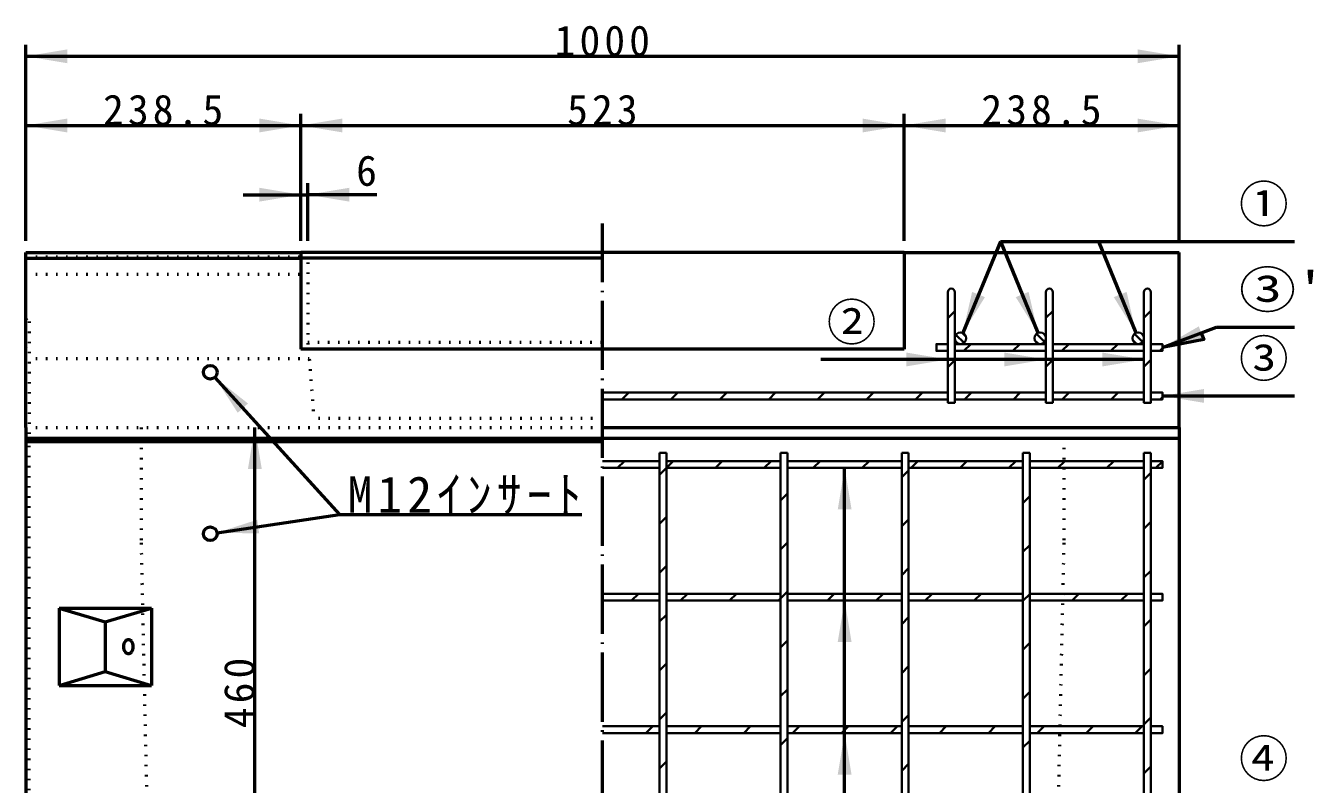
# Model space of a CAD drawing. Units: millimetres, scale not verified. Extents: x -2102 to 2102, y -1485 to 1485.
# Drawn here: x -120 to 997, y -339 to 319 of the extents above; entities that cross this region are included whole.
import ezdxf
from ezdxf.enums import TextEntityAlignment as Align

# ---------------------------------------------------------------- set-up
doc = ezdxf.new("R2010")
doc.units = ezdxf.units.MM
doc.header["$LTSCALE"] = 5
doc.linetypes.add('DOTTED', pattern=[1.75, 0.25, -1.5])
doc.linetypes.add('LONG_DASHED_DOTTED', pattern=[15.25, 12, -1.5, 0.25, -1.5])
doc.layers.add('0-0_V-nasSTD', color=7, linetype='Continuous', lineweight=35)
doc.layers.add('0-1_0', color=7, linetype='Continuous', lineweight=50)
doc.styles.add('ＭＳ ゴシック', font='')
doc.styles.get('ＭＳ ゴシック').set_extended_font_data('MS Gothic')

msp = doc.modelspace()

# ---------------------------------------------------------------- linework, layer by layer
at = {"layer": '0-0_V-nasSTD', "lineweight": 50}
for p, q in [((725.469, 131.545), (692.869, 52.17)), ((725.469, 131.545), (758.07, 52.17)), ((725.469, 131.545), (980.469, 131.545)), ((810.469, 131.545), (843.07, 52.17)), ((865.969, 39.545), (913, 57.241)), ((913, 57.241), (980.469, 57.241)), ((849.969, 29.132), (569.969, 29.132)), ((44.502, 13.602), (152.509, -105.394)), ((865.969, -2.455), (980.469, -2.455)), ((590.469, -924.955), (590.469, -64.955)), ((46.405, -121.078), (152.509, -105.394))]:
    msp.add_line(p, q, dxfattribs=at)
at = {"layer": '0-0_V-nasSTD'}
for p, q in [((685.969, 87.545), (685.969, 47.545)), ((764.969, 47.545), (764.969, 87.545)), ((849.969, 47.545), (849.969, 87.545)), ((679.969, 65.01), (685.969, 71.01)), ((764.969, 65.157), (770.969, 71.157)), ((849.969, 65.304), (855.969, 71.304)), ((686.999, 50.584), (694.008, 43.574)), ((692.285, 52.369), (695.793, 48.86)), ((755.21, 46.012), (758.436, 42.786)), ((756.845, 51.448), (763.873, 44.42)), ((840.289, 45.786), (843.21, 42.864)), ((841.764, 51.382), (848.807, 44.339)), ((690.969, 42.545), (759.969, 42.545)), ((693.931, 36.545), (699.931, 42.545)), ((736.357, 36.545), (742.357, 42.545)), ((778.784, 36.545), (784.784, 42.545)), ((821.21, 36.545), (827.21, 42.545)), ((863.636, 36.545), (865.969, 38.878)), ((679.969, 22.583), (685.969, 28.583)), ((764.969, 22.73), (770.969, 28.73)), ((849.969, 22.878), (855.969, 28.878)), ((397.372, -5.455), (403.372, 0.545)), ((439.799, -5.455), (445.799, 0.545)), ((482.225, -5.455), (488.225, 0.545)), ((524.652, -5.455), (530.652, 0.545)), ((567.078, -5.455), (573.078, 0.545)), ((609.504, -5.455), (615.504, 0.545)), ((651.931, -5.455), (657.931, 0.545)), ((694.357, -5.455), (700.357, 0.545)), ((736.784, -5.455), (742.784, 0.545)), ((779.21, -5.455), (785.21, 0.545)), ((821.636, -5.455), (827.636, 0.545)), ((864.063, -5.455), (865.969, -3.549)), ((429.969, -51.955), (429.969, -841.955)), ((429.969, -51.955), (435.969, -51.955)), ((435.969, -51.955), (435.969, -841.955)), ((534.969, -51.955), (534.969, -841.955)), ((534.969, -51.955), (540.969, -51.955)), ((540.969, -51.955), (540.969, -841.955)), ((639.969, -51.955), (639.969, -841.955)), ((639.969, -51.955), (645.969, -51.955)), ((645.969, -51.955), (645.969, -841.955)), ((744.969, -51.955), (744.969, -841.955)), ((744.969, -51.955), (750.969, -51.955)), ((750.969, -51.955), (750.969, -841.955)), ((849.969, -51.955), (849.969, -841.955)), ((849.969, -51.955), (855.969, -51.955)), ((855.969, -51.955), (855.969, -841.955)), ((429.969, -58.955), (380.469, -58.955)), ((429.969, -64.955), (380.469, -64.955)), ((393.513, -64.955), (399.513, -58.955)), ((429.969, -70.925), (441.939, -58.955)), ((534.969, -58.955), (435.969, -58.955)), ((534.969, -64.955), (435.969, -64.955)), ((478.366, -64.955), (484.366, -58.955)), ((520.792, -64.955), (526.792, -58.955)), ((639.969, -58.955), (540.969, -58.955)), ((639.969, -64.955), (540.969, -64.955)), ((563.219, -64.955), (569.219, -58.955)), ((605.645, -64.955), (611.645, -58.955)), ((744.969, -58.955), (645.969, -58.955)), ((744.969, -64.955), (645.969, -64.955)), ((648.071, -64.955), (654.071, -58.955)), ((690.498, -64.955), (696.498, -58.955)), ((732.924, -64.955), (738.924, -58.955)), ((849.969, -58.955), (750.969, -58.955)), ((849.969, -64.955), (750.969, -64.955)), ((775.351, -64.955), (781.351, -58.955)), ((817.777, -64.955), (823.777, -58.955)), ((855.969, -58.955), (865.969, -58.955)), ((855.969, -64.955), (865.969, -64.955)), ((860.203, -64.955), (865.969, -59.189)), ((865.969, -58.955), (865.969, -64.955)), ((639.969, -73.057), (645.969, -67.057)), ((849.969, -75.189), (855.969, -69.189)), ((534.969, -93.204), (540.969, -87.204)), ((744.969, -95.336), (750.969, -89.336)), ((429.969, -113.352), (435.969, -107.352)), ((639.969, -115.484), (645.969, -109.484)), ((849.969, -117.616), (855.969, -111.616)), ((534.969, -135.631), (540.969, -129.631)), ((744.969, -137.763), (750.969, -131.763)), ((429.969, -155.778), (435.969, -149.778)), ((639.969, -157.91), (645.969, -151.91)), ((849.969, -160.042), (855.969, -154.042)), ((429.969, -173.955), (380.469, -173.955)), ((405.792, -179.955), (411.792, -173.955)), ((534.969, -173.955), (435.969, -173.955)), ((448.219, -179.955), (454.219, -173.955)), ((490.645, -179.955), (496.645, -173.955)), ((533.071, -179.955), (540.969, -172.057)), ((639.969, -173.955), (540.969, -173.955)), ((575.498, -179.955), (581.498, -173.955)), ((617.924, -179.955), (623.924, -173.955)), ((744.969, -173.955), (645.969, -173.955)), ((660.351, -179.955), (666.351, -173.955)), ((702.777, -179.955), (708.777, -173.955)), ((744.969, -180.189), (751.203, -173.955)), ((849.969, -173.955), (750.969, -173.955)), ((787.63, -179.955), (793.63, -173.955)), ((830.056, -179.955), (836.056, -173.955)), ((855.969, -173.955), (865.969, -173.955)), ((865.969, -173.955), (865.969, -179.955)), ((429.969, -179.955), (380.469, -179.955)), ((534.969, -179.955), (435.969, -179.955)), ((639.969, -179.955), (540.969, -179.955)), ((744.969, -179.955), (645.969, -179.955)), ((849.969, -179.955), (750.969, -179.955)), ((855.969, -179.955), (865.969, -179.955)), ((429.969, -198.204), (435.969, -192.204)), ((639.969, -200.336), (645.969, -194.336)), ((849.969, -202.468), (855.969, -196.468)), ((534.969, -220.484), (540.969, -214.484)), ((744.969, -222.616), (750.969, -216.616)), ((429.969, -240.631), (435.969, -234.631)), ((639.969, -242.763), (645.969, -236.763)), ((849.969, -244.895), (855.969, -238.895)), ((534.969, -262.91), (540.969, -256.91)), ((744.969, -265.042), (750.969, -259.042)), ((429.969, -283.057), (435.969, -277.057)), ((429.969, -288.955), (380.469, -288.955)), ((418.071, -294.955), (424.071, -288.955)), ((534.969, -288.955), (435.969, -288.955)), ((460.498, -294.955), (466.498, -288.955)), ((502.924, -294.955), (508.924, -288.955)), ((639.969, -288.955), (540.969, -288.955)), ((545.351, -294.955), (551.351, -288.955)), ((587.777, -294.955), (593.777, -288.955)), ((630.203, -294.955), (636.203, -288.955)), ((639.969, -285.189), (645.969, -279.189)), ((744.969, -288.955), (645.969, -288.955)), ((672.63, -294.955), (678.63, -288.955)), ((715.056, -294.955), (721.056, -288.955)), ((849.969, -288.955), (750.969, -288.955)), ((757.483, -294.955), (763.483, -288.955)), ((799.909, -294.955), (805.909, -288.955)), ((842.335, -294.955), (848.335, -288.955)), ((849.969, -287.321), (855.969, -281.321)), ((855.969, -288.955), (865.969, -288.955)), ((865.969, -288.955), (865.969, -294.955)), ((429.969, -294.955), (380.469, -294.955)), ((534.969, -294.955), (435.969, -294.955)), ((534.969, -305.336), (540.969, -299.336)), ((639.969, -294.955), (540.969, -294.955)), ((744.969, -294.955), (645.969, -294.955)), ((849.969, -294.955), (750.969, -294.955)), ((855.969, -294.955), (865.969, -294.955)), ((744.969, -307.468), (750.969, -301.468)), ((429.969, -325.484), (435.969, -319.484)), ((639.969, -327.616), (645.969, -321.616)), ((849.969, -329.748), (855.969, -323.748))]:
    msp.add_line(p, q, dxfattribs=at)
for points in [[(380.469, 0.545), (679.969, 0.545), (679.969, 36.545), (669.969, 36.545), (669.969, 42.545), (679.969, 42.545), (679.969, 87.545)], [(855.969, 87.545), (855.969, 42.545), (865.969, 42.545), (865.969, 36.545), (855.969, 36.545), (855.969, 0.545), (865.969, 0.545), (865.969, -5.455), (855.969, -5.455), (855.969, -8.455), (849.969, -8.455), (849.969, -5.455), (770.969, -5.455), (770.969, -8.455), (764.969, -8.455), (764.969, -5.455), (685.969, -5.455), (685.969, -8.455), (679.969, -8.455), (679.969, -5.455), (380.469, -5.455)], [(770.969, 87.545), (770.969, 42.545), (844.969, 42.545)], [(380.469, -58.955), (429.969, -58.955), (429.969, -54.955)], [(435.969, -54.955), (435.969, -58.955), (534.969, -58.955), (534.969, -54.955)], [(540.969, -54.955), (540.969, -58.955), (639.969, -58.955), (639.969, -54.955)], [(645.969, -54.955), (645.969, -58.955), (744.969, -58.955), (744.969, -54.955)], [(750.969, -54.955), (750.969, -58.955), (849.969, -58.955), (849.969, -54.955)], [(855.969, -54.955), (855.969, -58.955), (865.969, -58.955), (865.969, -64.955), (855.969, -64.955), (855.969, -173.955), (865.969, -173.955), (865.969, -179.955), (855.969, -179.955), (855.969, -288.955), (865.969, -288.955), (865.969, -294.955), (855.969, -294.955), (855.969, -403.955)], [(380.469, -173.955), (429.969, -173.955), (429.969, -64.955), (380.469, -64.955)], [(380.469, -288.955), (429.969, -288.955), (429.969, -179.955), (380.469, -179.955)], [(380.469, -403.955), (429.969, -403.955), (429.969, -294.955), (380.469, -294.955)]]:
    msp.add_lwpolyline(points, dxfattribs=at)
at = {"layer": '0-0_V-nasSTD', "lineweight": 50}
msp.add_lwpolyline([(899.663, 52.223), (901.776, 46.607), (865.969, 39.545)], dxfattribs=at)
at = {"layer": '0-0_V-nasSTD'}
for points in [[(764.969, 36.545), (685.969, 36.545), (685.969, 0.545), (764.969, 0.545)], [(849.969, 36.545), (770.969, 36.545), (770.969, 0.545), (849.969, 0.545)], [(435.969, -64.955), (435.969, -173.955), (534.969, -173.955), (534.969, -64.955)], [(639.969, -64.955), (540.969, -64.955), (540.969, -173.955), (639.969, -173.955)], [(645.969, -64.955), (645.969, -173.955), (744.969, -173.955), (744.969, -64.955)], [(750.969, -64.955), (750.969, -173.955), (849.969, -173.955), (849.969, -64.955)], [(534.969, -179.955), (435.969, -179.955), (435.969, -288.955), (534.969, -288.955)], [(639.969, -179.955), (540.969, -179.955), (540.969, -288.955), (639.969, -288.955)], [(645.969, -179.955), (645.969, -288.955), (744.969, -288.955), (744.969, -179.955)], [(750.969, -179.955), (750.969, -288.955), (849.969, -288.955), (849.969, -179.955)], [(435.969, -294.955), (435.969, -403.955), (534.969, -403.955), (534.969, -294.955)], [(639.969, -294.955), (639.969, -403.955), (540.969, -403.955), (540.969, -294.955)], [(645.969, -294.955), (645.969, -403.955), (744.969, -403.955), (744.969, -294.955)], [(750.969, -294.955), (750.969, -403.955), (849.969, -403.955), (849.969, -294.955)]]:
    msp.add_lwpolyline(points, close=True, dxfattribs=at)
for centre, radius, start, end in [((682.969, 87.545), 3, 0, 180), ((767.969, 87.545), 3, 0, 180), ((852.969, 87.545), 3, 0, 180), ((690.969, 47.545), 5, 270, 180), ((690.969, 47.545), 5, 180, 270), ((759.969, 47.545), 5, 0, 270), ((759.969, 47.545), 5, 270, 0), ((844.969, 47.545), 5, 0, 270), ((844.969, 47.545), 5, 270, 0)]:
    msp.add_arc(centre, radius, start, end, dxfattribs=at)
for points in [[(-119.531, 292.045), (-83.531, 286.045), (-83.531, 298.045)], [(844.469, 286.045), (844.469, 298.045), (880.469, 292.045)], [(-119.531, 232.045), (-83.531, 226.045), (-83.531, 238.045)], [(82.969, 226.045), (82.969, 238.045), (118.969, 232.045)], [(118.969, 232.045), (154.969, 226.045), (154.969, 238.045)], [(605.969, 226.045), (605.969, 238.045), (641.969, 232.045)], [(641.969, 232.045), (677.969, 226.045), (677.969, 238.045)], [(844.469, 226.045), (844.469, 238.045), (880.469, 232.045)], [(82.969, 166.045), (82.969, 178.045), (118.969, 172.045)], [(124.969, 172.045), (160.969, 166.045), (160.969, 178.045)], [(692.869, 52.17), (700.996, 87.75), (706.546, 85.471)], [(692.869, 52.17), (706.546, 85.471), (712.096, 83.191)], [(738.843, 83.191), (744.393, 85.471), (758.07, 52.17)], [(744.393, 85.471), (749.943, 87.75), (758.07, 52.17)], [(823.843, 83.191), (829.393, 85.471), (843.07, 52.17)], [(829.393, 85.471), (834.943, 87.75), (843.07, 52.17)], [(865.969, 39.545), (897.55, 57.839), (899.663, 52.223)], [(865.969, 39.545), (899.663, 52.223), (901.776, 46.607)], [(643.969, 23.132), (643.969, 35.132), (679.969, 29.132)], [(728.969, 23.132), (728.969, 35.132), (764.969, 29.132)], [(813.969, 23.132), (813.969, 35.132), (849.969, 29.132)], [(44.502, 13.602), (64.254, -17.087), (68.697, -13.055)], [(44.502, 13.602), (68.697, -13.055), (73.14, -9.022)], [(865.969, -2.455), (901.969, -8.455), (901.969, 3.545)], [(73.111, -65.955), (79.111, -29.955), (85.111, -65.955)], [(584.469, -100.955), (590.469, -64.955), (596.469, -100.955)], [(46.405, -121.078), (81.14, -109.878), (82.018, -115.814)], [(46.405, -121.078), (82.018, -115.814), (82.895, -121.749)], [(584.469, -215.955), (590.469, -179.955), (596.469, -215.955)], [(584.469, -330.955), (590.469, -294.955), (596.469, -330.955)]]:
    msp.add_solid(points, dxfattribs=at)
at = {"layer": '0-1_0'}
for p, q in [((-119.531, 132.045), (-119.531, 302.045)), ((880.469, 132.045), (880.469, 302.045)), ((-119.531, 292.045), (880.469, 292.045)), ((118.969, 132.045), (118.969, 242.045)), ((641.969, 132.045), (641.969, 242.045)), ((-119.531, 232.045), (118.969, 232.045)), ((118.969, 232.045), (641.969, 232.045)), ((641.969, 232.045), (880.469, 232.045)), ((124.969, 132.045), (124.969, 182.045)), ((68.969, 172.045), (118.969, 172.045)), ((118.969, 172.045), (124.969, 172.045)), ((184.969, 172.045), (124.969, 172.045)), ((-119.531, 122.045), (118.969, 122.045)), ((-119.531, -29.955), (-119.531, 122.045)), ((-119.531, 117.045), (118.969, 117.045)), ((118.969, 122.045), (118.969, 38.045)), ((641.969, 122.045), (118.969, 122.045)), ((118.969, 117.214), (380.469, 117.214)), ((641.969, 122.045), (880.469, 122.045)), ((641.969, 122.045), (641.969, 38.045)), ((880.469, -29.955), (880.469, 122.045)), ((641.969, 38.045), (118.969, 38.045)), ((-119.531, -29.955), (-119.531, -869.955)), ((79.111, -489.955), (79.111, -29.955)), ((380.469, -29.955), (880.469, -29.955)), ((880.469, -29.955), (880.469, -869.955)), ((-119.531, -38.955), (880.469, -38.955)), ((-119.531, -41.955), (380.469, -41.955)), ((-109.531, -41.955), (133.905, -41.955)), ((-119.531, -48.955), (-119.531, -128.955)), ((152.509, -105.394), (362.509, -105.394)), ((-90.531, -186.455), (-90.531, -253.455)), ((-90.531, -186.455), (-10.531, -186.455)), ((-10.531, -186.455), (-10.531, -253.455)), ((-50.531, -198.455), (-50.531, -241.455)), ((-90.531, -253.455), (-10.531, -253.455))]:
    msp.add_line(p, q, dxfattribs=at)
at = {"layer": '0-1_0', "linetype": 'LONG_DASHED_DOTTED'}
msp.add_line((380.469, -894.955), (380.469, 147.045), dxfattribs=at)
at = {"layer": '0-1_0', "linetype": 'DOTTED'}
for p, q in [((-119.531, 118.045), (118.969, 118.045)), ((124.969, 122.045), (124.969, 38.045)), ((-119.531, 103.045), (118.969, 103.045)), ((-119.531, 64.045), (-116.531, 62.045)), ((-116.531, 62.045), (-116.531, -38.955)), ((-119.531, 40.045), (-116.531, 42.045)), ((124.969, 44.045), (380.469, 44.045)), ((125.669, 38.045), (130.228, -22.067)), ((-119.531, 30.045), (126.276, 30.045)), ((380.469, -22.067), (130.228, -22.067)), ((-119.531, -29.955), (380.469, -29.955)), ((-19.531, -29.955), (-19.531, -129.955)), ((780.469, -29.955), (780.469, -129.955)), ((-116.531, -501.955), (-116.531, -41.955)), ((780.469, -129.955), (767.118, -740.307))]:
    msp.add_line(p, q, dxfattribs=at)
at = {"layer": '0-1_0', "lineweight": 35}
for p, q in [((685.969, 87.545), (685.969, -8.455)), ((770.969, 87.545), (770.969, -8.455)), ((855.969, 87.545), (855.969, -8.455)), ((679.969, 42.545), (669.969, 42.545)), ((669.969, 42.545), (669.969, 36.545)), ((669.969, 36.545), (679.969, 36.545)), ((764.969, 42.545), (685.969, 42.545)), ((764.969, 36.545), (685.969, 36.545)), ((849.969, 42.545), (770.969, 42.545)), ((849.969, 36.545), (770.969, 36.545)), ((855.969, 42.545), (865.969, 42.545)), ((855.969, 36.545), (865.969, 36.545)), ((865.969, 42.545), (865.969, 36.545)), ((380.469, 0.545), (679.969, 0.545)), ((764.969, 0.545), (685.969, 0.545)), ((849.969, 0.545), (770.969, 0.545)), ((855.969, 0.545), (865.969, 0.545)), ((865.969, 0.545), (865.969, -5.455)), ((380.469, -5.455), (679.969, -5.455)), ((764.969, -5.455), (685.969, -5.455)), ((849.969, -5.455), (770.969, -5.455)), ((855.969, -5.455), (865.969, -5.455))]:
    msp.add_line(p, q, dxfattribs=at)
for points in [[(679.969, 87.545), (679.969, -8.455), (685.969, -8.455)], [(764.969, 87.545), (764.969, -8.455), (770.969, -8.455)], [(849.969, 87.545), (849.969, -8.455), (855.969, -8.455)]]:
    msp.add_lwpolyline(points, dxfattribs=at)
at = {"layer": '0-1_0', "linetype": 'DOTTED'}
msp.add_lwpolyline([(-19.531, -129.955), (-6.179, -740.307), (25.469, -769.955)], dxfattribs=at)
at = {"layer": '0-1_0'}
for points in [[(-90.531, -186.455), (-50.531, -198.455), (-10.531, -186.455)], [(-90.531, -253.455), (-50.531, -241.455), (-10.531, -253.455)]]:
    msp.add_lwpolyline(points, dxfattribs=at)
at = {"layer": '0-1_0', "lineweight": 35}
for centre in [(690.969, 47.545), (759.969, 47.545), (844.969, 47.545)]:
    msp.add_circle(centre, 5, dxfattribs=at)
at = {"layer": '0-1_0'}
for centre in [(40.469, 18.045), (40.469, -121.955)]:
    msp.add_circle(centre, 6, dxfattribs=at)
at = {"layer": '0-1_0', "lineweight": 35}
for centre in [(682.969, 87.545), (767.969, 87.545), (852.969, 87.545)]:
    msp.add_arc(centre, 3, 0, 180, dxfattribs=at)
at = {"layer": '0-1_0'}
for centre, radius, start, end in [((-27.102, -219.955), 7.671, 141.96831, 218.03169), ((-30.531, -217.274), 3.318, 38.03169, 141.96831), ((-33.959, -219.955), 7.671, 321.96831, 38.03169), ((-30.531, -222.637), 3.318, 218.03169, 321.96831)]:
    msp.add_arc(centre, radius, start, end, dxfattribs=at)

# ---------------------------------------------------------------- texts
at = {"layer": '0-0_V-nasSTD', "style": 'ＭＳ ゴシック'}
for s, height, p in [('6', 26.39, (166.969, 171.824)), ('①', 31.67, (932.269, 138.545)), ('②', 31.67, (574.969, 36.132)), ('③', 31.67, (932.269, 4.545)), ('④', 31.67, (932.269, -342.455))]:
    msp.add_text(s, height=height, dxfattribs=at).set_placement(p, align=Align.BOTTOM_LEFT)
at = {"layer": '0-0_V-nasSTD', "style": 'ＭＳ ゴシック', "width": 1.15}
msp.add_text("③'", height=31.67, dxfattribs=at).set_placement((932.269, 64.241), align=Align.BOTTOM_LEFT)
at = {"layer": '0-0_V-nasSTD', "attachment_point": 7, "style": 'ＭＳ ゴシック'}
for s, insert, char_height in [('\\T1.2;1000', (339.069, 292.045), 26.39), ('\\T1.2;238.5', (-52.481, 232.045), 26.39), ('\\T1.2;523', (349.869, 232.045), 26.39), ('\\T1.2;238.5', (709.019, 232.045), 26.39), ('\\T1.2;M12ｲﾝｻｰﾄ', (159.469, -105.394), 31.67)]:
    msp.add_mtext(s, dxfattribs=dict(at, insert=insert, char_height=char_height))
at = {"layer": '0-0_V-nasSTD', "insert": (79.111, -290.555), "char_height": 26.39, "attachment_point": 7, "rotation": 90, "style": 'ＭＳ ゴシック'}
msp.add_mtext('\\T1.2;460', dxfattribs=at)

doc.saveas('drawing.dxf')
